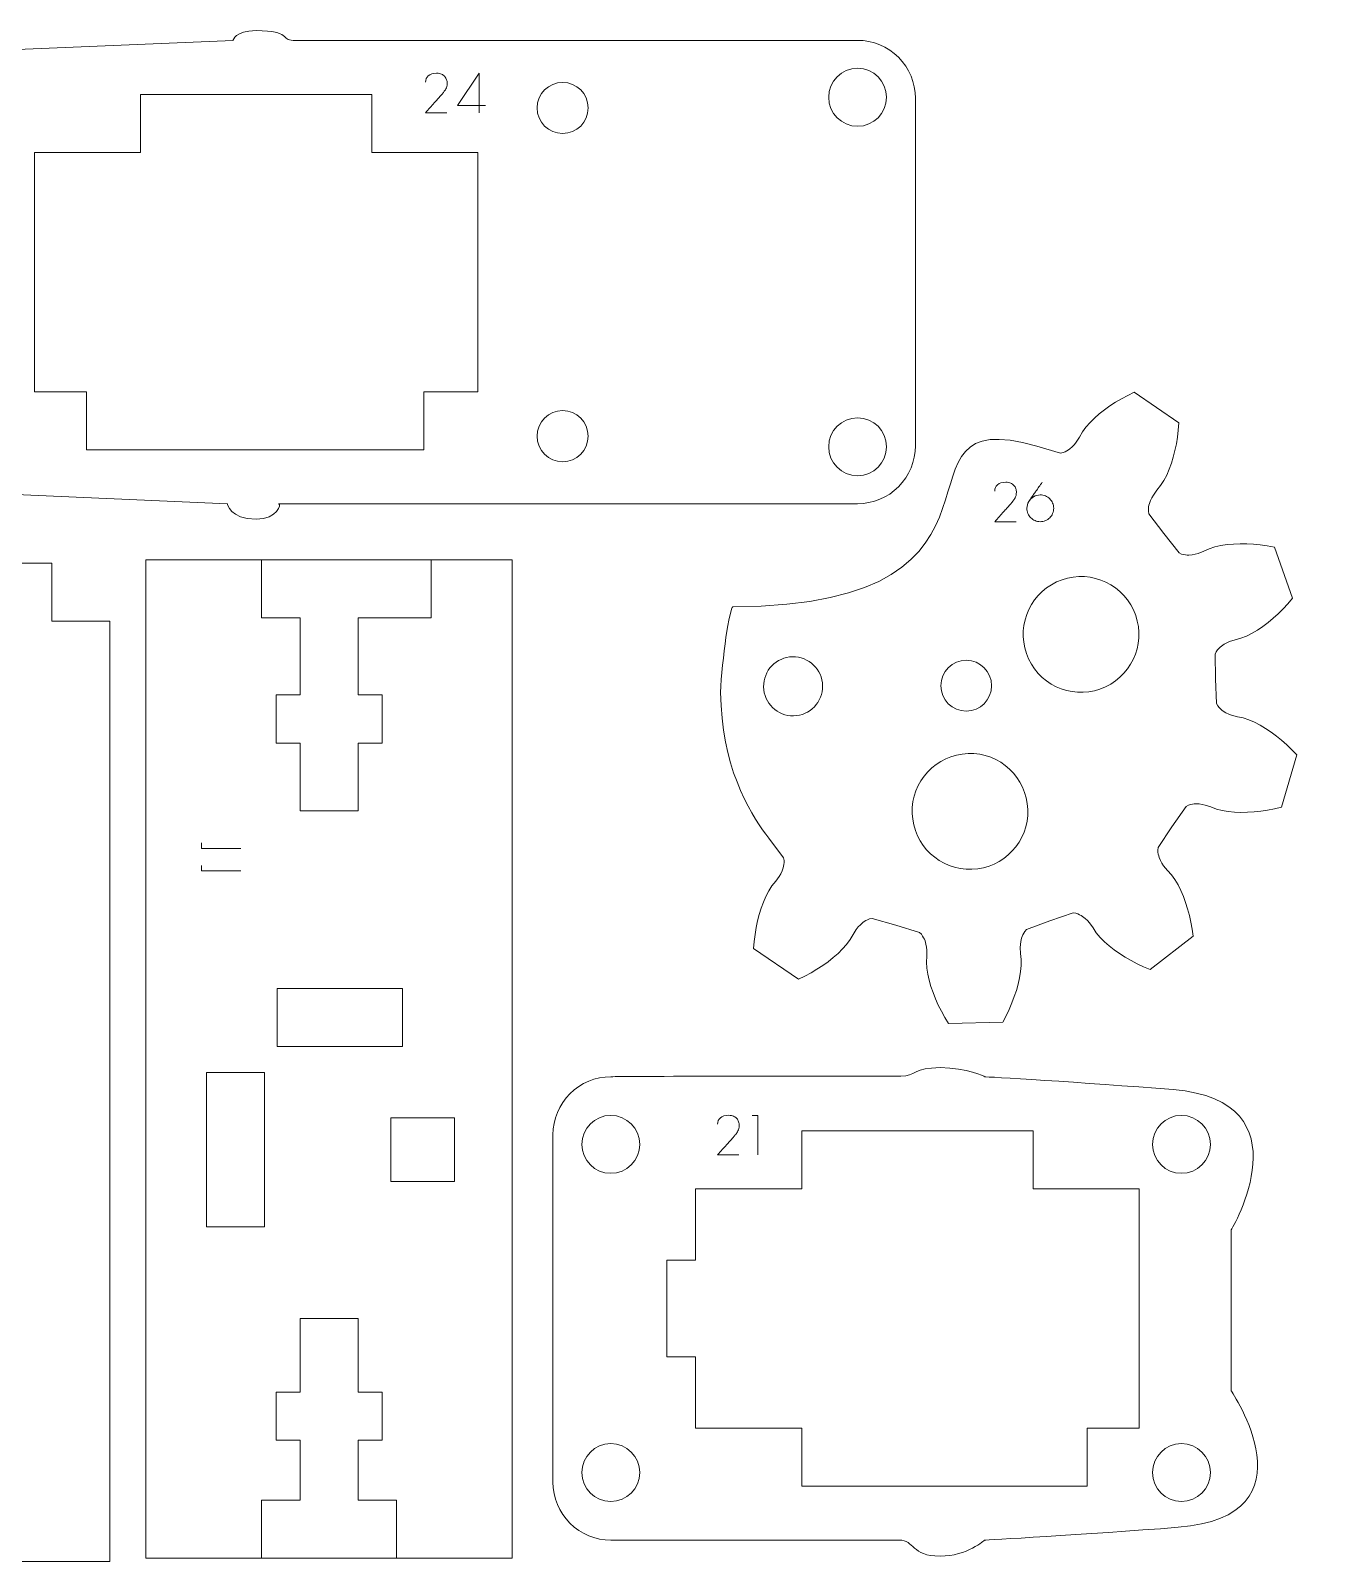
# Model space of a CAD drawing. Header units: inches. Extents: x -267 to 19, y 28 to 222.
# Drawn here: x -47.2 to 19.4, y 29 to 108.2 of the extents above; entities that cross this region are included whole.
import ezdxf

# ---------------------------------------------------------------- set-up
doc = ezdxf.new("R2010")
doc.units = ezdxf.units.IN
doc.header["$MEASUREMENT"] = 0
doc.layers.add('Layer 2', color=7, linetype='Continuous')

msp = doc.modelspace()

# ---------------------------------------------------------------- linework, layer by layer
at = {"layer": 'Layer 2', "color": 250, "lineweight": 18, "true_color": 0x1a1a18}
for points in [[(-26.827, 89.533), (-26.877, 89.533), (-26.877, 86.533), (-44.346, 86.533), (-44.346, 89.533), (-47.041, 89.533), (-47.041, 101.933), (-41.551, 101.933), (-41.551, 104.933), (-29.572, 104.933), (-29.572, 101.933), (-24.082, 101.933), (-24.082, 89.533), (-26.827, 89.533)], [(-22.296, 29.126), (-41.262, 29.126), (-41.262, 80.828), (-22.296, 80.828), (-22.296, 29.126)], [(-35.273, 80.828), (-35.273, 77.828), (-33.276, 77.828), (-33.276, 73.827), (-34.524, 73.827), (-34.524, 71.328), (-33.276, 71.328), (-33.276, 67.827), (-30.281, 67.827), (-30.281, 71.328), (-29.033, 71.328), (-29.033, 73.827), (-30.281, 73.827), (-30.281, 77.828), (-26.488, 77.828), (-26.488, 80.828)], [(-27.985, 55.627), (-27.985, 58.627), (-34.474, 58.627), (-34.474, 55.627), (-27.985, 55.627)], [(-38.126, 46.281), (-35.132, 46.281), (-35.132, 54.281), (-38.126, 54.281), (-38.126, 46.281)], [(-28.584, 48.631), (-25.29, 48.631), (-25.29, 51.931), (-28.584, 51.931), (-28.584, 48.631)], [(-14.3, 39.553), (-12.802, 39.553), (-12.802, 35.853), (-7.312, 35.853), (-7.312, 32.853), (7.462, 32.853), (7.462, 35.853), (10.157, 35.853), (10.157, 48.253), (4.667, 48.253), (4.667, 51.253), (-7.312, 51.253), (-7.312, 48.253), (-12.802, 48.253), (-12.802, 44.553), (-14.3, 44.553), (-14.3, 39.553)], [(-30.281, 32.126), (-30.281, 35.226), (-29.033, 35.226), (-29.033, 37.726), (-30.281, 37.726), (-30.281, 41.526), (-33.276, 41.526), (-33.276, 37.726), (-34.524, 37.726), (-34.524, 35.226), (-33.276, 35.226), (-33.276, 32.126)]]:
    msp.add_lwpolyline(points, dxfattribs=at)
for points, knots in [([(-37.043, 83.733), (-37.042, 83.733), (-36.92, 82.936), (-35.562, 82.936), (-34.45, 82.936), (-34.224, 83.733), (-34.393, 83.733), (-34.393, 83.733), (-4.417, 83.733), (-4.417, 83.733), (-3.623, 83.733), (-2.861, 84.049), (-2.299, 84.611), (-1.738, 85.174), (-1.422, 85.937), (-1.422, 86.733), (-1.422, 86.733), (-1.422, 104.733), (-1.422, 104.733), (-1.422, 105.529), (-1.738, 106.292), (-2.299, 106.855), (-2.861, 107.417), (-3.623, 107.733), (-4.417, 107.733), (-4.417, 107.733), (-25.546, 107.733), (-33.645, 107.733), (-34.291, 107.733), (-33.712, 108.237), (-35.562, 108.237), (-36.672, 108.237), (-36.752, 107.733), (-36.752, 107.733), (-36.752, 107.733), (-49.194, 107.201), (-49.194, 107.201), (-50.785, 107.118), (-52.032, 105.801), (-52.032, 104.205), (-52.032, 104.205), (-52.018, 86.969), (-52.018, 86.969), (-52.018, 85.373), (-50.785, 84.349), (-49.194, 84.265), (-49.194, 84.265), (-37.043, 83.733), (-37.043, 83.733)], [0, 0, 0, 0, 1, 1, 1, 2, 2, 2, 3, 3, 3, 4, 4, 4, 5, 5, 5, 6, 6, 6, 7, 7, 7, 8, 8, 8, 9, 9, 9, 10, 10, 10, 11, 11, 11, 12, 12, 12, 13, 13, 13, 14, 14, 14, 15, 15, 15, 16, 16, 16, 16]), ([(-5.914, 104.783), (-5.914, 103.955), (-5.244, 103.283), (-4.417, 103.283), (-3.59, 103.283), (-2.919, 103.955), (-2.919, 104.783), (-2.919, 105.612), (-3.59, 106.283), (-4.417, 106.284), (-5.244, 106.284), (-5.914, 105.612), (-5.914, 104.783)], [0, 0, 0, 0, 1, 1, 1, 2, 2, 2, 3, 3, 3, 4, 4, 4, 4]), ([(-26.792, 103.982), (-26.623, 104.17), (-26.47, 104.341), (-26.333, 104.493), (-26.275, 104.557), (-26.217, 104.621), (-26.16, 104.685), (-26.102, 104.749), (-26.05, 104.807), (-26.005, 104.86), (-25.958, 104.913), (-25.92, 104.957), (-25.889, 104.994), (-25.858, 105.031), (-25.84, 105.054), (-25.834, 105.063), (-25.823, 105.082), (-25.808, 105.104), (-25.789, 105.13), (-25.77, 105.155), (-25.752, 105.185), (-25.734, 105.22), (-25.716, 105.255), (-25.701, 105.296), (-25.688, 105.343), (-25.674, 105.39), (-25.668, 105.444), (-25.668, 105.506), (-25.668, 105.568), (-25.678, 105.63), (-25.699, 105.693), (-25.72, 105.755), (-25.751, 105.811), (-25.795, 105.861), (-25.838, 105.91), (-25.894, 105.951), (-25.962, 105.982), (-26.031, 106.013), (-26.114, 106.028), (-26.212, 106.028), (-26.409, 106.027), (-26.554, 105.983), (-26.647, 105.899), (-26.74, 105.814), (-26.786, 105.702), (-26.786, 105.563), (-26.786, 105.702), (-26.74, 105.814), (-26.647, 105.899), (-26.554, 105.983), (-26.409, 106.027), (-26.212, 106.028), (-26.114, 106.028), (-26.031, 106.013), (-25.962, 105.982), (-25.894, 105.951), (-25.838, 105.91), (-25.795, 105.861), (-25.751, 105.811), (-25.72, 105.755), (-25.699, 105.693), (-25.678, 105.63), (-25.668, 105.568), (-25.668, 105.506), (-25.668, 105.444), (-25.674, 105.39), (-25.688, 105.343), (-25.701, 105.296), (-25.716, 105.255), (-25.734, 105.22), (-25.752, 105.185), (-25.77, 105.155), (-25.789, 105.13), (-25.808, 105.104), (-25.823, 105.082), (-25.834, 105.063), (-25.84, 105.054), (-25.858, 105.031), (-25.889, 104.994), (-25.92, 104.957), (-25.958, 104.913), (-26.005, 104.86), (-26.05, 104.807), (-26.102, 104.749), (-26.16, 104.685), (-26.217, 104.621), (-26.275, 104.557), (-26.333, 104.493), (-26.47, 104.341), (-26.623, 104.17), (-26.792, 103.982), (-26.792, 103.982), (-25.682, 103.982), (-25.682, 103.982), (-25.682, 103.982), (-26.792, 103.982), (-26.792, 103.982)], [0, 0, 0, 0, 1, 1, 1, 2, 2, 2, 3, 3, 3, 4, 4, 4, 5, 5, 5, 6, 6, 6, 7, 7, 7, 8, 8, 8, 9, 9, 9, 10, 10, 10, 11, 11, 11, 12, 12, 12, 13, 13, 13, 14, 14, 14, 15, 15, 15, 16, 16, 16, 17, 17, 17, 18, 18, 18, 19, 19, 19, 20, 20, 20, 21, 21, 21, 22, 22, 22, 23, 23, 23, 24, 24, 24, 25, 25, 25, 26, 26, 26, 27, 27, 27, 28, 28, 28, 29, 29, 29, 30, 30, 30, 31, 31, 31, 32, 32, 32, 32]), ([(-24.014, 106.028), (-24.014, 106.028), (-25.124, 104.366), (-25.124, 104.366), (-25.124, 104.366), (-23.685, 104.366), (-23.685, 104.366), (-23.685, 104.366), (-25.124, 104.366), (-25.124, 104.366), (-25.124, 104.366), (-24.014, 106.028), (-24.014, 106.028), (-24.014, 106.028), (-24.014, 103.982), (-24.014, 103.982), (-24.014, 103.982), (-24.014, 106.028), (-24.014, 106.028)], [0, 0, 0, 0, 1, 1, 1, 2, 2, 2, 3, 3, 3, 4, 4, 4, 5, 5, 5, 6, 6, 6, 6]), ([(-21.013, 104.233), (-21.013, 103.501), (-20.42, 102.908), (-19.69, 102.908), (-18.959, 102.908), (-18.367, 103.501), (-18.367, 104.233), (-18.367, 104.965), (-18.959, 105.558), (-19.69, 105.558), (-20.42, 105.558), (-21.013, 104.965), (-21.013, 104.233)], [0, 0, 0, 0, 1, 1, 1, 2, 2, 2, 3, 3, 3, 4, 4, 4, 4]), ([(14.112, 74.665), (14.112, 74.665), (14.09, 75.948), (14.09, 75.948), (14.09, 75.948), (14.151, 76.069), (14.151, 76.069), (14.151, 76.069), (14.215, 76.16), (14.215, 76.16), (14.215, 76.16), (14.281, 76.235), (14.281, 76.235), (14.281, 76.235), (14.349, 76.299), (14.349, 76.299), (14.349, 76.299), (14.418, 76.356), (14.418, 76.356), (14.418, 76.356), (14.557, 76.451), (14.557, 76.451), (14.557, 76.451), (14.699, 76.529), (14.699, 76.529), (14.699, 76.529), (14.844, 76.593), (14.844, 76.593), (14.844, 76.593), (15.137, 76.69), (15.137, 76.69), (15.137, 76.69), (15.434, 76.766), (15.434, 76.766), (15.434, 76.766), (15.724, 76.881), (15.724, 76.881), (15.724, 76.881), (16.009, 77.023), (16.009, 77.023), (16.009, 77.023), (16.288, 77.189), (16.288, 77.189), (16.288, 77.189), (16.564, 77.374), (16.564, 77.374), (16.564, 77.374), (16.834, 77.578), (16.834, 77.578), (16.834, 77.578), (17.099, 77.798), (17.099, 77.798), (17.099, 77.798), (17.359, 78.035), (17.359, 78.035), (17.359, 78.035), (17.613, 78.286), (17.613, 78.286), (17.613, 78.286), (17.862, 78.553), (17.862, 78.553), (17.862, 78.553), (18.104, 78.834), (18.104, 78.834), (18.104, 78.834), (17.162, 81.487), (17.162, 81.487), (17.162, 81.487), (16.797, 81.552), (16.797, 81.552), (16.797, 81.552), (16.436, 81.601), (16.436, 81.601), (16.436, 81.601), (16.08, 81.635), (16.08, 81.635), (16.08, 81.635), (15.73, 81.654), (15.73, 81.654), (15.73, 81.654), (15.385, 81.657), (15.385, 81.657), (15.385, 81.657), (15.047, 81.643), (15.047, 81.643), (15.047, 81.643), (14.717, 81.613), (14.717, 81.613), (14.717, 81.613), (14.396, 81.565), (14.396, 81.565), (14.396, 81.565), (14.085, 81.495), (14.085, 81.495), (14.085, 81.495), (13.788, 81.401), (13.788, 81.401), (13.788, 81.401), (13.509, 81.272), (13.509, 81.272), (13.509, 81.272), (13.221, 81.161), (13.221, 81.161), (13.221, 81.161), (13.069, 81.12), (13.069, 81.12), (13.069, 81.12), (12.91, 81.09), (12.91, 81.09), (12.91, 81.09), (12.741, 81.076), (12.741, 81.076), (12.741, 81.076), (12.653, 81.076), (12.653, 81.076), (12.653, 81.076), (12.56, 81.083), (12.56, 81.083), (12.56, 81.083), (12.461, 81.099), (12.461, 81.099), (12.461, 81.099), (12.353, 81.129), (12.353, 81.129), (12.353, 81.129), (12.23, 81.184), (12.23, 81.184), (12.23, 81.184), (11.438, 82.193), (11.438, 82.193), (11.438, 82.193), (10.667, 83.218), (10.667, 83.218), (10.667, 83.218), (10.645, 83.352), (10.645, 83.352), (10.645, 83.352), (10.644, 83.464), (10.644, 83.464), (10.644, 83.464), (10.654, 83.564), (10.654, 83.564), (10.654, 83.564), (10.671, 83.655), (10.671, 83.655), (10.671, 83.655), (10.693, 83.741), (10.693, 83.741), (10.693, 83.741), (10.75, 83.9), (10.75, 83.9), (10.75, 83.9), (10.82, 84.047), (10.82, 84.047), (10.82, 84.047), (10.899, 84.184), (10.899, 84.184), (10.899, 84.184), (11.079, 84.435), (11.079, 84.435), (11.079, 84.435), (11.275, 84.672), (11.275, 84.672), (11.275, 84.672), (11.442, 84.935), (11.442, 84.935), (11.442, 84.935), (11.588, 85.218), (11.588, 85.218), (11.588, 85.218), (11.718, 85.517), (11.718, 85.517), (11.718, 85.517), (11.831, 85.829), (11.831, 85.829), (11.831, 85.829), (11.931, 86.153), (11.931, 86.153), (11.931, 86.153), (12.016, 86.487), (12.016, 86.487), (12.016, 86.487), (12.088, 86.832), (12.088, 86.832), (12.088, 86.832), (12.146, 87.185), (12.146, 87.185), (12.146, 87.185), (12.19, 87.547), (12.19, 87.547), (12.19, 87.547), (12.221, 87.917), (12.221, 87.917), (12.221, 87.917), (9.903, 89.509), (9.903, 89.509), (9.903, 89.509), (9.57, 89.346), (9.57, 89.346), (9.57, 89.346), (9.249, 89.173), (9.249, 89.173), (9.249, 89.173), (8.941, 88.991), (8.941, 88.991), (8.941, 88.991), (8.646, 88.8), (8.646, 88.8), (8.646, 88.8), (8.365, 88.6), (8.365, 88.6), (8.365, 88.6), (8.1, 88.39), (8.1, 88.39), (8.1, 88.39), (7.851, 88.171), (7.851, 88.171), (7.851, 88.171), (7.619, 87.942), (7.619, 87.942), (7.619, 87.942), (7.408, 87.703), (7.408, 87.703), (7.408, 87.703), (7.223, 87.452), (7.223, 87.452), (7.223, 87.452), (7.074, 87.184), (7.074, 87.184), (7.074, 87.184), (6.905, 86.925), (6.905, 86.925), (6.905, 86.925), (6.807, 86.801), (6.807, 86.801), (6.807, 86.801), (6.695, 86.683), (6.695, 86.683), (6.695, 86.683), (6.568, 86.573), (6.568, 86.573), (6.568, 86.573), (6.496, 86.52), (6.496, 86.52), (6.496, 86.52), (6.417, 86.472), (6.417, 86.472), (6.417, 86.472), (6.327, 86.427), (6.327, 86.427), (6.327, 86.427), (6.223, 86.387), (6.223, 86.387), (6.223, 86.387), (6.09, 86.359), (6.09, 86.359), (6.09, 86.359), (4.858, 86.709), (4.858, 86.709), (-3.536, 89.139), (5.505, 78.459), (-10.868, 78.393), (-11.045, 78.374), (-11.444, 75.679), (-11.512, 73.948), (-11.512, 73.948), (-11.476, 73.277), (-11.476, 73.277), (-11.332, 69.727), (-9.772, 67.384), (-9.017, 66.42), (-9.017, 66.42), (-8.245, 65.395), (-8.245, 65.395), (-8.245, 65.395), (-8.224, 65.261), (-8.224, 65.261), (-8.224, 65.261), (-8.223, 65.149), (-8.223, 65.149), (-8.223, 65.149), (-8.232, 65.05), (-8.232, 65.05), (-8.232, 65.05), (-8.249, 64.958), (-8.249, 64.958), (-8.249, 64.958), (-8.272, 64.872), (-8.272, 64.872), (-8.272, 64.872), (-8.329, 64.713), (-8.329, 64.713), (-8.329, 64.713), (-8.398, 64.566), (-8.398, 64.566), (-8.398, 64.566), (-8.477, 64.429), (-8.477, 64.429), (-8.477, 64.429), (-8.658, 64.178), (-8.658, 64.178), (-8.658, 64.178), (-8.853, 63.942), (-8.853, 63.942), (-8.853, 63.942), (-9.02, 63.678), (-9.02, 63.678), (-9.02, 63.678), (-9.167, 63.395), (-9.167, 63.395), (-9.167, 63.395), (-9.296, 63.096), (-9.296, 63.096), (-9.296, 63.096), (-9.41, 62.784), (-9.41, 62.784), (-9.41, 62.784), (-9.509, 62.461), (-9.509, 62.461), (-9.509, 62.461), (-9.594, 62.126), (-9.594, 62.126), (-9.594, 62.126), (-9.666, 61.782), (-9.666, 61.782), (-9.666, 61.782), (-9.724, 61.428), (-9.724, 61.428), (-9.724, 61.428), (-9.768, 61.066), (-9.768, 61.066), (-9.768, 61.066), (-9.8, 60.696), (-9.8, 60.696), (-9.8, 60.696), (-7.481, 59.105), (-7.481, 59.105), (-7.481, 59.105), (-7.148, 59.268), (-7.148, 59.268), (-7.148, 59.268), (-6.827, 59.44), (-6.827, 59.44), (-6.827, 59.44), (-6.519, 59.622), (-6.519, 59.622), (-6.519, 59.622), (-6.224, 59.813), (-6.224, 59.813), (-6.224, 59.813), (-5.944, 60.014), (-5.944, 60.014), (-5.944, 60.014), (-5.678, 60.223), (-5.678, 60.223), (-5.678, 60.223), (-5.429, 60.442), (-5.429, 60.442), (-5.429, 60.442), (-5.198, 60.671), (-5.198, 60.671), (-5.198, 60.671), (-4.987, 60.91), (-4.987, 60.91), (-4.987, 60.91), (-4.802, 61.162), (-4.802, 61.162), (-4.802, 61.162), (-4.652, 61.429), (-4.652, 61.429), (-4.652, 61.429), (-4.484, 61.689), (-4.484, 61.689), (-4.484, 61.689), (-4.385, 61.812), (-4.385, 61.812), (-4.385, 61.812), (-4.274, 61.93), (-4.274, 61.93), (-4.274, 61.93), (-4.146, 62.041), (-4.146, 62.041), (-4.146, 62.041), (-4.074, 62.093), (-4.074, 62.093), (-4.074, 62.093), (-3.995, 62.142), (-3.995, 62.142), (-3.995, 62.142), (-3.906, 62.187), (-3.906, 62.187), (-3.906, 62.187), (-3.801, 62.226), (-3.801, 62.226), (-3.801, 62.226), (-3.669, 62.254), (-3.669, 62.254), (-3.669, 62.254), (-2.436, 61.904), (-2.436, 61.904), (-2.436, 61.904), (-1.211, 61.529), (-1.211, 61.529), (-1.211, 61.529), (-1.115, 61.433), (-1.115, 61.433), (-1.115, 61.433), (-1.048, 61.344), (-1.048, 61.344), (-1.048, 61.344), (-0.997, 61.257), (-0.997, 61.257), (-0.997, 61.257), (-0.957, 61.173), (-0.957, 61.173), (-0.957, 61.173), (-0.925, 61.09), (-0.925, 61.09), (-0.925, 61.09), (-0.878, 60.928), (-0.878, 60.928), (-0.878, 60.928), (-0.848, 60.768), (-0.848, 60.768), (-0.848, 60.768), (-0.832, 60.611), (-0.832, 60.611), (-0.832, 60.611), (-0.831, 60.302), (-0.831, 60.302), (-0.831, 60.302), (-0.85, 59.995), (-0.85, 59.995), (-0.85, 59.995), (-0.831, 59.684), (-0.831, 59.684), (-0.831, 59.684), (-0.783, 59.368), (-0.783, 59.368), (-0.783, 59.368), (-0.712, 59.05), (-0.712, 59.05), (-0.712, 59.05), (-0.621, 58.731), (-0.621, 58.731), (-0.621, 58.731), (-0.511, 58.411), (-0.511, 58.411), (-0.511, 58.411), (-0.384, 58.09), (-0.384, 58.09), (-0.384, 58.09), (-0.24, 57.769), (-0.24, 57.769), (-0.24, 57.769), (-0.08, 57.449), (-0.08, 57.449), (-0.08, 57.449), (0.097, 57.13), (0.097, 57.13), (0.097, 57.13), (0.289, 56.812), (0.289, 56.812), (0.289, 56.812), (3.098, 56.89), (3.098, 56.89), (3.098, 56.89), (3.272, 57.218), (3.272, 57.218), (3.272, 57.218), (3.431, 57.546), (3.431, 57.546), (3.431, 57.546), (3.573, 57.875), (3.573, 57.875), (3.573, 57.875), (3.699, 58.203), (3.699, 58.203), (3.699, 58.203), (3.809, 58.53), (3.809, 58.53), (3.809, 58.53), (3.901, 58.856), (3.901, 58.856), (3.901, 58.856), (3.974, 59.18), (3.974, 59.18), (3.974, 59.18), (4.027, 59.502), (4.027, 59.502), (4.027, 59.502), (4.057, 59.819), (4.057, 59.819), (4.057, 59.819), (4.059, 60.132), (4.059, 60.132), (4.059, 60.132), (4.023, 60.436), (4.023, 60.436), (4.023, 60.436), (4.007, 60.745), (4.007, 60.745), (4.007, 60.745), (4.015, 60.903), (4.015, 60.903), (4.015, 60.903), (4.035, 61.064), (4.035, 61.064), (4.035, 61.064), (4.073, 61.229), (4.073, 61.229), (4.073, 61.229), (4.101, 61.313), (4.101, 61.313), (4.101, 61.313), (4.137, 61.4), (4.137, 61.4), (4.137, 61.4), (4.183, 61.489), (4.183, 61.489), (4.183, 61.489), (4.244, 61.582), (4.244, 61.582), (4.244, 61.582), (4.335, 61.683), (4.335, 61.683), (4.335, 61.683), (5.537, 62.125), (5.537, 62.125), (5.537, 62.125), (6.749, 62.543), (6.749, 62.543), (6.749, 62.543), (6.882, 62.522), (6.882, 62.522), (6.882, 62.522), (6.989, 62.489), (6.989, 62.489), (6.989, 62.489), (7.081, 62.449), (7.081, 62.449), (7.081, 62.449), (7.163, 62.404), (7.163, 62.404), (7.163, 62.404), (7.237, 62.357), (7.237, 62.357), (7.237, 62.357), (7.371, 62.253), (7.371, 62.253), (7.371, 62.253), (7.488, 62.141), (7.488, 62.141), (7.488, 62.141), (7.594, 62.024), (7.594, 62.024), (7.594, 62.024), (7.776, 61.774), (7.776, 61.774), (7.776, 61.774), (7.941, 61.515), (7.941, 61.515), (7.941, 61.515), (8.139, 61.274), (8.139, 61.274), (8.139, 61.274), (8.363, 61.047), (8.363, 61.047), (8.363, 61.047), (8.606, 60.832), (8.606, 60.832), (8.606, 60.832), (8.867, 60.627), (8.867, 60.627), (8.867, 60.627), (9.144, 60.432), (9.144, 60.432), (9.144, 60.432), (9.435, 60.248), (9.435, 60.248), (9.435, 60.248), (9.74, 60.073), (9.74, 60.073), (9.74, 60.073), (10.058, 59.909), (10.058, 59.909), (10.058, 59.909), (10.388, 59.754), (10.388, 59.754), (10.388, 59.754), (10.729, 59.61), (10.729, 59.61), (10.729, 59.61), (12.957, 61.327), (12.957, 61.327), (12.957, 61.327), (12.905, 61.695), (12.905, 61.695), (12.905, 61.695), (12.84, 62.054), (12.84, 62.054), (12.84, 62.054), (12.763, 62.404), (12.763, 62.404), (12.763, 62.404), (12.672, 62.744), (12.672, 62.744), (12.672, 62.744), (12.569, 63.073), (12.569, 63.073), (12.569, 63.073), (12.452, 63.391), (12.452, 63.391), (12.452, 63.391), (12.321, 63.696), (12.321, 63.696), (12.321, 63.696), (12.175, 63.987), (12.175, 63.987), (12.175, 63.987), (12.014, 64.262), (12.014, 64.262), (12.014, 64.262), (11.832, 64.516), (11.832, 64.516), (11.832, 64.516), (11.624, 64.741), (11.624, 64.741), (11.624, 64.741), (11.429, 64.982), (11.429, 64.982), (11.429, 64.982), (11.343, 65.114), (11.343, 65.114), (11.343, 65.114), (11.266, 65.256), (11.266, 65.256), (11.266, 65.256), (11.2, 65.412), (11.2, 65.412), (11.2, 65.412), (11.173, 65.497), (11.173, 65.497), (11.173, 65.497), (11.151, 65.587), (11.151, 65.587), (11.151, 65.587), (11.136, 65.687), (11.136, 65.687), (11.136, 65.687), (11.131, 65.798), (11.131, 65.798), (11.131, 65.798), (11.145, 65.933), (11.145, 65.933), (11.145, 65.933), (11.858, 66.999), (11.858, 66.999), (11.858, 66.999), (12.593, 68.051), (12.593, 68.051), (12.593, 68.051), (12.714, 68.113), (12.714, 68.113), (12.714, 68.113), (12.819, 68.148), (12.819, 68.148), (12.819, 68.148), (12.917, 68.17), (12.917, 68.17), (12.917, 68.17), (13.009, 68.182), (13.009, 68.182), (13.009, 68.182), (13.098, 68.187), (13.098, 68.187), (13.098, 68.187), (13.266, 68.182), (13.266, 68.182), (13.266, 68.182), (13.427, 68.161), (13.427, 68.161), (13.427, 68.161), (13.581, 68.128), (13.581, 68.128), (13.581, 68.128), (13.875, 68.034), (13.875, 68.034), (13.875, 68.034), (14.16, 67.921), (14.16, 67.921), (14.16, 67.921), (14.462, 67.843), (14.462, 67.843), (14.462, 67.843), (14.777, 67.791), (14.777, 67.791), (14.777, 67.791), (15.1, 67.76), (15.1, 67.76), (15.1, 67.76), (15.431, 67.748), (15.431, 67.748), (15.431, 67.748), (15.769, 67.754), (15.769, 67.754), (15.769, 67.754), (16.113, 67.776), (16.113, 67.776), (16.113, 67.776), (16.462, 67.814), (16.462, 67.814), (16.462, 67.814), (16.816, 67.868), (16.816, 67.868), (16.816, 67.868), (17.173, 67.937), (17.173, 67.937), (17.173, 67.937), (17.534, 68.022), (17.534, 68.022), (17.534, 68.022), (18.329, 70.723), (18.329, 70.723), (18.329, 70.723), (18.071, 70.99), (18.071, 70.99), (18.071, 70.99), (17.808, 71.242), (17.808, 71.242), (17.808, 71.242), (17.54, 71.48), (17.54, 71.48), (17.54, 71.48), (17.267, 71.701), (17.267, 71.701), (17.267, 71.701), (16.99, 71.907), (16.99, 71.907), (16.99, 71.907), (16.709, 72.095), (16.709, 72.095), (16.709, 72.095), (16.424, 72.265), (16.424, 72.265), (16.424, 72.265), (16.136, 72.414), (16.136, 72.414), (16.136, 72.414), (15.844, 72.541), (15.844, 72.541), (15.844, 72.541), (15.548, 72.64), (15.548, 72.64), (15.548, 72.64), (15.247, 72.7), (15.247, 72.7), (15.247, 72.7), (14.949, 72.78), (14.949, 72.78), (14.949, 72.78), (14.802, 72.836), (14.802, 72.836), (14.802, 72.836), (14.655, 72.906), (14.655, 72.906), (14.655, 72.906), (14.511, 72.993), (14.511, 72.993), (14.511, 72.993), (14.439, 73.046), (14.439, 73.046), (14.439, 73.046), (14.368, 73.106), (14.368, 73.106), (14.368, 73.106), (14.298, 73.177), (14.298, 73.177), (14.298, 73.177), (14.228, 73.265), (14.228, 73.265), (14.228, 73.265), (14.16, 73.382), (14.16, 73.382), (14.16, 73.382), (14.112, 74.665), (14.112, 74.665)], [0, 0, 0, 0, 1, 1, 1, 2, 2, 2, 3, 3, 3, 4, 4, 4, 5, 5, 5, 6, 6, 6, 7, 7, 7, 8, 8, 8, 9, 9, 9, 10, 10, 10, 11, 11, 11, 12, 12, 12, 13, 13, 13, 14, 14, 14, 15, 15, 15, 16, 16, 16, 17, 17, 17, 18, 18, 18, 19, 19, 19, 20, 20, 20, 21, 21, 21, 22, 22, 22, 23, 23, 23, 24, 24, 24, 25, 25, 25, 26, 26, 26, 27, 27, 27, 28, 28, 28, 29, 29, 29, 30, 30, 30, 31, 31, 31, 32, 32, 32, 33, 33, 33, 34, 34, 34, 35, 35, 35, 36, 36, 36, 37, 37, 37, 38, 38, 38, 39, 39, 39, 40, 40, 40, 41, 41, 41, 42, 42, 42, 43, 43, 43, 44, 44, 44, 45, 45, 45, 46, 46, 46, 47, 47, 47, 48, 48, 48, 49, 49, 49, 50, 50, 50, 51, 51, 51, 52, 52, 52, 53, 53, 53, 54, 54, 54, 55, 55, 55, 56, 56, 56, 57, 57, 57, 58, 58, 58, 59, 59, 59, 60, 60, 60, 61, 61, 61, 62, 62, 62, 63, 63, 63, 64, 64, 64, 65, 65, 65, 66, 66, 66, 67, 67, 67, 68, 68, 68, 69, 69, 69, 70, 70, 70, 71, 71, 71, 72, 72, 72, 73, 73, 73, 74, 74, 74, 75, 75, 75, 76, 76, 76, 77, 77, 77, 78, 78, 78, 79, 79, 79, 80, 80, 80, 81, 81, 81, 82, 82, 82, 83, 83, 83, 84, 84, 84, 85, 85, 85, 86, 86, 86, 87, 87, 87, 88, 88, 88, 89, 89, 89, 90, 90, 90, 91, 91, 91, 92, 92, 92, 93, 93, 93, 94, 94, 94, 95, 95, 95, 96, 96, 96, 97, 97, 97, 98, 98, 98, 99, 99, 99, 100, 100, 100, 101, 101, 101, 102, 102, 102, 103, 103, 103, 104, 104, 104, 105, 105, 105, 106, 106, 106, 107, 107, 107, 108, 108, 108, 109, 109, 109, 110, 110, 110, 111, 111, 111, 112, 112, 112, 113, 113, 113, 114, 114, 114, 115, 115, 115, 116, 116, 116, 117, 117, 117, 118, 118, 118, 119, 119, 119, 120, 120, 120, 121, 121, 121, 122, 122, 122, 123, 123, 123, 124, 124, 124, 125, 125, 125, 126, 126, 126, 127, 127, 127, 128, 128, 128, 129, 129, 129, 130, 130, 130, 131, 131, 131, 132, 132, 132, 133, 133, 133, 134, 134, 134, 135, 135, 135, 136, 136, 136, 137, 137, 137, 138, 138, 138, 139, 139, 139, 140, 140, 140, 141, 141, 141, 142, 142, 142, 143, 143, 143, 144, 144, 144, 145, 145, 145, 146, 146, 146, 147, 147, 147, 148, 148, 148, 149, 149, 149, 150, 150, 150, 151, 151, 151, 152, 152, 152, 153, 153, 153, 154, 154, 154, 155, 155, 155, 156, 156, 156, 157, 157, 157, 158, 158, 158, 159, 159, 159, 160, 160, 160, 161, 161, 161, 162, 162, 162, 163, 163, 163, 164, 164, 164, 165, 165, 165, 166, 166, 166, 167, 167, 167, 168, 168, 168, 169, 169, 169, 170, 170, 170, 171, 171, 171, 172, 172, 172, 173, 173, 173, 174, 174, 174, 175, 175, 175, 176, 176, 176, 177, 177, 177, 178, 178, 178, 179, 179, 179, 180, 180, 180, 181, 181, 181, 182, 182, 182, 183, 183, 183, 184, 184, 184, 185, 185, 185, 186, 186, 186, 187, 187, 187, 188, 188, 188, 189, 189, 189, 190, 190, 190, 191, 191, 191, 192, 192, 192, 193, 193, 193, 194, 194, 194, 195, 195, 195, 196, 196, 196, 197, 197, 197, 198, 198, 198, 199, 199, 199, 200, 200, 200, 201, 201, 201, 202, 202, 202, 203, 203, 203, 204, 204, 204, 205, 205, 205, 206, 206, 206, 207, 207, 207, 208, 208, 208, 209, 209, 209, 210, 210, 210, 211, 211, 211, 212, 212, 212, 213, 213, 213, 214, 214, 214, 215, 215, 215, 216, 216, 216, 217, 217, 217, 218, 218, 218, 219, 219, 219, 220, 220, 220, 221, 221, 221, 222, 222, 222, 223, 223, 223, 224, 224, 224, 225, 225, 225, 226, 226, 226, 227, 227, 227, 228, 228, 228, 229, 229, 229, 230, 230, 230, 231, 231, 231, 232, 232, 232, 233, 233, 233, 234, 234, 234, 235, 235, 235, 236, 236, 236, 237, 237, 237, 238, 238, 238, 239, 239, 239, 240, 240, 240, 241, 241, 241, 242, 242, 242, 243, 243, 243, 244, 244, 244, 245, 245, 245, 246, 246, 246, 247, 247, 247, 248, 248, 248, 249, 249, 249, 250, 250, 250, 251, 251, 251, 252, 252, 252, 253, 253, 253, 254, 254, 254, 255, 255, 255, 256, 256, 256, 257, 257, 257, 258, 258, 258, 259, 259, 259, 260, 260, 260, 261, 261, 261, 262, 262, 262, 262]), ([(-21.013, 87.233), (-21.013, 86.501), (-20.42, 85.908), (-19.69, 85.908), (-18.959, 85.908), (-18.367, 86.501), (-18.367, 87.233), (-18.367, 87.964), (-18.959, 88.558), (-19.69, 88.558), (-20.42, 88.558), (-21.013, 87.964), (-21.013, 87.233)], [0, 0, 0, 0, 1, 1, 1, 2, 2, 2, 3, 3, 3, 4, 4, 4, 4]), ([(-5.914, 86.683), (-5.914, 85.854), (-5.244, 85.183), (-4.417, 85.183), (-3.59, 85.183), (-2.92, 85.854), (-2.92, 86.683), (-2.919, 87.511), (-3.59, 88.183), (-4.417, 88.183), (-5.244, 88.183), (-5.914, 87.511), (-5.914, 86.683)], [0, 0, 0, 0, 1, 1, 1, 2, 2, 2, 3, 3, 3, 4, 4, 4, 4]), ([(2.682, 82.802), (2.851, 82.99), (3.004, 83.161), (3.141, 83.313), (3.199, 83.377), (3.257, 83.441), (3.315, 83.505), (3.372, 83.569), (3.424, 83.627), (3.47, 83.68), (3.516, 83.732), (3.554, 83.777), (3.585, 83.814), (3.616, 83.851), (3.634, 83.874), (3.64, 83.883), (3.651, 83.902), (3.666, 83.924), (3.685, 83.949), (3.704, 83.975), (3.722, 84.005), (3.74, 84.04), (3.758, 84.074), (3.773, 84.115), (3.786, 84.162), (3.8, 84.209), (3.806, 84.264), (3.806, 84.326), (3.806, 84.388), (3.796, 84.45), (3.775, 84.512), (3.755, 84.574), (3.723, 84.631), (3.679, 84.68), (3.636, 84.73), (3.58, 84.771), (3.512, 84.802), (3.443, 84.833), (3.36, 84.848), (3.263, 84.848), (3.065, 84.846), (2.92, 84.803), (2.827, 84.719), (2.734, 84.634), (2.688, 84.522), (2.688, 84.382), (2.688, 84.522), (2.734, 84.634), (2.827, 84.719), (2.92, 84.803), (3.065, 84.846), (3.263, 84.848), (3.36, 84.848), (3.443, 84.833), (3.512, 84.802), (3.58, 84.771), (3.636, 84.73), (3.679, 84.68), (3.723, 84.631), (3.755, 84.574), (3.775, 84.512), (3.796, 84.45), (3.806, 84.388), (3.806, 84.326), (3.806, 84.264), (3.8, 84.209), (3.786, 84.162), (3.773, 84.115), (3.758, 84.074), (3.74, 84.04), (3.722, 84.005), (3.704, 83.975), (3.685, 83.949), (3.666, 83.924), (3.651, 83.902), (3.64, 83.883), (3.634, 83.874), (3.616, 83.851), (3.585, 83.814), (3.554, 83.777), (3.516, 83.732), (3.47, 83.68), (3.424, 83.627), (3.372, 83.569), (3.315, 83.505), (3.257, 83.441), (3.199, 83.377), (3.141, 83.313), (3.004, 83.161), (2.851, 82.99), (2.682, 82.802), (2.682, 82.802), (3.792, 82.802), (3.792, 82.802), (3.792, 82.802), (2.682, 82.802), (2.682, 82.802)], [0, 0, 0, 0, 1, 1, 1, 2, 2, 2, 3, 3, 3, 4, 4, 4, 5, 5, 5, 6, 6, 6, 7, 7, 7, 8, 8, 8, 9, 9, 9, 10, 10, 10, 11, 11, 11, 12, 12, 12, 13, 13, 13, 14, 14, 14, 15, 15, 15, 16, 16, 16, 17, 17, 17, 18, 18, 18, 19, 19, 19, 20, 20, 20, 21, 21, 21, 22, 22, 22, 23, 23, 23, 24, 24, 24, 25, 25, 25, 26, 26, 26, 27, 27, 27, 28, 28, 28, 29, 29, 29, 30, 30, 30, 31, 31, 31, 32, 32, 32, 32]), ([(5.147, 84.845), (5.027, 84.678), (4.918, 84.525), (4.82, 84.388), (4.779, 84.33), (4.738, 84.272), (4.696, 84.213), (4.655, 84.155), (4.617, 84.101), (4.582, 84.052), (4.548, 84.004), (4.518, 83.962), (4.493, 83.927), (4.469, 83.892), (4.453, 83.868), (4.446, 83.855), (4.382, 83.744), (4.35, 83.624), (4.35, 83.496), (4.35, 83.4), (4.368, 83.311), (4.405, 83.227), (4.441, 83.143), (4.491, 83.07), (4.553, 83.007), (4.615, 82.944), (4.687, 82.894), (4.771, 82.857), (4.855, 82.82), (4.944, 82.802), (5.04, 82.802), (5.136, 82.802), (5.226, 82.82), (5.311, 82.857), (5.395, 82.894), (5.469, 82.944), (5.532, 83.007), (5.595, 83.07), (5.644, 83.143), (5.681, 83.227), (5.718, 83.311), (5.736, 83.4), (5.736, 83.496), (5.736, 83.592), (5.718, 83.682), (5.681, 83.766), (5.644, 83.85), (5.595, 83.923), (5.532, 83.986), (5.469, 84.049), (5.395, 84.099), (5.311, 84.136), (5.226, 84.172), (5.136, 84.191), (5.04, 84.191), (4.916, 84.191), (4.801, 84.16), (4.695, 84.097), (4.589, 84.035), (4.506, 83.955), (4.446, 83.855), (4.506, 83.955), (4.589, 84.035), (4.695, 84.097), (4.801, 84.16), (4.916, 84.191), (5.04, 84.191), (5.136, 84.191), (5.226, 84.172), (5.311, 84.136), (5.395, 84.099), (5.469, 84.049), (5.532, 83.986), (5.595, 83.923), (5.644, 83.85), (5.681, 83.766), (5.718, 83.682), (5.736, 83.592), (5.736, 83.496), (5.736, 83.4), (5.718, 83.311), (5.681, 83.227), (5.644, 83.143), (5.595, 83.07), (5.532, 83.007), (5.469, 82.944), (5.395, 82.894), (5.311, 82.857), (5.226, 82.82), (5.136, 82.802), (5.04, 82.802), (4.944, 82.802), (4.855, 82.82), (4.771, 82.857), (4.687, 82.894), (4.615, 82.944), (4.553, 83.007), (4.491, 83.07), (4.441, 83.143), (4.405, 83.227), (4.368, 83.311), (4.35, 83.4), (4.35, 83.496), (4.35, 83.624), (4.382, 83.744), (4.446, 83.855), (4.453, 83.868), (4.469, 83.892), (4.493, 83.927), (4.518, 83.962), (4.548, 84.004), (4.582, 84.052), (4.617, 84.101), (4.655, 84.155), (4.696, 84.213), (4.738, 84.272), (4.779, 84.33), (4.82, 84.388), (4.918, 84.525), (5.027, 84.678), (5.147, 84.845)], [0, 0, 0, 0, 1, 1, 1, 2, 2, 2, 3, 3, 3, 4, 4, 4, 5, 5, 5, 6, 6, 6, 7, 7, 7, 8, 8, 8, 9, 9, 9, 10, 10, 10, 11, 11, 11, 12, 12, 12, 13, 13, 13, 14, 14, 14, 15, 15, 15, 16, 16, 16, 17, 17, 17, 18, 18, 18, 19, 19, 19, 20, 20, 20, 21, 21, 21, 22, 22, 22, 23, 23, 23, 24, 24, 24, 25, 25, 25, 26, 26, 26, 27, 27, 27, 28, 28, 28, 29, 29, 29, 30, 30, 30, 31, 31, 31, 32, 32, 32, 33, 33, 33, 34, 34, 34, 35, 35, 35, 36, 36, 36, 37, 37, 37, 38, 38, 38, 39, 39, 39, 40, 40, 40, 40]), ([(-62.103, 80.655), (-62.103, 80.655), (-61.886, 47.855), (-62.052, 46.07), (-59.809, 46.006), (-57.586, 45.261), (-57.615, 39.641), (-57.645, 34.022), (-60.047, 33.46), (-62.103, 33.433), (-62.103, 33.433), (-62.103, 29.053), (-62.103, 29.053), (-62.103, 29.053), (-61.939, 62.813), (-62.103, 64.597), (-59.861, 64.662), (-57.51, 65.402), (-57.573, 70.791), (-57.636, 76.178), (-60.047, 76.248), (-62.103, 76.275), (-62.103, 76.275), (-62.103, 80.655), (-62.103, 80.655), (-62.103, 80.655), (-46.132, 80.655), (-46.132, 80.655), (-46.132, 80.655), (-46.132, 77.655), (-46.132, 77.655), (-46.132, 77.655), (-43.137, 77.655), (-43.137, 77.655), (-43.137, 77.655), (-43.137, 28.953), (-43.137, 28.953), (-43.137, 28.953), (-62.103, 28.953), (-62.103, 28.953)], [0, 0, 0, 0, 1, 1, 1, 2, 2, 2, 3, 3, 3, 4, 4, 4, 5, 5, 5, 6, 6, 6, 7, 7, 7, 8, 8, 8, 9, 9, 9, 10, 10, 10, 11, 11, 11, 12, 12, 12, 13, 13, 13, 13]), ([(9.867, 78.232), (10.565, 76.73), (9.917, 74.946), (8.418, 74.246), (6.92, 73.546), (5.139, 74.195), (4.44, 75.697), (3.741, 77.198), (4.389, 78.982), (5.888, 79.682), (7.386, 80.382), (9.168, 79.733), (9.867, 78.232)], [0, 0, 0, 0, 1, 1, 1, 2, 2, 2, 3, 3, 3, 4, 4, 4, 4]), ([(-7.787, 75.806), (-6.944, 75.823), (-6.247, 75.151), (-6.23, 74.307), (-6.213, 73.462), (-6.883, 72.763), (-7.727, 72.746), (-8.57, 72.73), (-9.267, 73.401), (-9.284, 74.246), (-9.301, 75.09), (-8.631, 75.789), (-7.787, 75.806)], [0, 0, 0, 0, 1, 1, 1, 2, 2, 2, 3, 3, 3, 4, 4, 4, 4]), ([(-0.103, 74.307), (-0.103, 73.58), (0.485, 72.991), (1.211, 72.991), (1.936, 72.991), (2.524, 73.58), (2.524, 74.307), (2.524, 75.033), (1.936, 75.622), (1.211, 75.623), (0.485, 75.623), (-0.103, 75.033), (-0.103, 74.307)], [0, 0, 0, 0, 1, 1, 1, 2, 2, 2, 3, 3, 3, 4, 4, 4, 4]), ([(1.504, 64.798), (-0.149, 64.743), (-1.534, 66.04), (-1.589, 67.696), (-1.645, 69.352), (-0.35, 70.739), (1.303, 70.795), (2.956, 70.851), (4.341, 69.554), (4.396, 67.898), (4.452, 66.242), (3.157, 64.854), (1.504, 64.798)], [0, 0, 0, 0, 1, 1, 1, 2, 2, 2, 3, 3, 3, 4, 4, 4, 4]), ([(-38.385, 65.871), (-38.385, 65.871), (-38.385, 66.162), (-38.385, 66.162), (-38.385, 66.162), (-38.385, 65.871), (-38.385, 65.871), (-38.385, 65.871), (-36.356, 65.871), (-36.356, 65.871), (-36.356, 65.871), (-38.385, 65.871), (-38.385, 65.871)], [0, 0, 0, 0, 1, 1, 1, 2, 2, 2, 3, 3, 3, 4, 4, 4, 4]), ([(-38.385, 64.711), (-38.385, 64.711), (-38.385, 65.002), (-38.385, 65.002), (-38.385, 65.002), (-38.385, 64.711), (-38.385, 64.711), (-38.385, 64.711), (-36.356, 64.711), (-36.356, 64.711), (-36.356, 64.711), (-38.385, 64.711), (-38.385, 64.711)], [0, 0, 0, 0, 1, 1, 1, 2, 2, 2, 3, 3, 3, 4, 4, 4, 4]), ([(-20.189, 33.053), (-20.189, 33.053), (-20.189, 51.053), (-20.189, 51.053), (-20.189, 51.849), (-19.874, 52.612), (-19.312, 53.175), (-18.75, 53.737), (-17.989, 54.053), (-17.195, 54.053), (-17.207, 54.074), (-7.887, 54.098), (-2.173, 54.089), (-1.428, 54.088), (-1.489, 54.525), (-0.146, 54.525), (1.263, 54.525), (2.162, 54.068), (2.171, 54.053), (2.171, 54.053), (7.204, 53.77), (11.919, 53.388), (18.943, 52.818), (14.923, 46.109), (14.923, 46.109), (14.923, 46.109), (14.923, 37.789), (14.923, 37.789), (14.923, 37.789), (19.39, 31.287), (12.179, 30.718), (7.338, 30.335), (2.171, 30.053), (2.171, 30.053), (2.171, 30.053), (1.245, 29.224), (-0.146, 29.224), (-1.654, 29.224), (-1.463, 30.053), (-2.261, 30.053), (-7.978, 30.053), (-17.195, 30.053), (-17.195, 30.053), (-17.989, 30.053), (-18.75, 30.369), (-19.312, 30.931), (-19.874, 31.494), (-20.189, 32.257), (-20.189, 33.053)], [0, 0, 0, 0, 1, 1, 1, 2, 2, 2, 3, 3, 3, 4, 4, 4, 5, 5, 5, 6, 6, 6, 7, 7, 7, 8, 8, 8, 9, 9, 9, 10, 10, 10, 11, 11, 11, 12, 12, 12, 13, 13, 13, 14, 14, 14, 15, 15, 15, 16, 16, 16, 16]), ([(-15.697, 50.553), (-15.697, 49.725), (-16.368, 49.053), (-17.195, 49.053), (-18.021, 49.053), (-18.692, 49.725), (-18.692, 50.553), (-18.692, 51.381), (-18.021, 52.053), (-17.195, 52.053), (-16.368, 52.053), (-15.697, 51.381), (-15.697, 50.553)], [0, 0, 0, 0, 1, 1, 1, 2, 2, 2, 3, 3, 3, 4, 4, 4, 4]), ([(-11.668, 50.011), (-11.499, 50.199), (-11.346, 50.369), (-11.209, 50.522), (-11.15, 50.586), (-11.093, 50.65), (-11.035, 50.713), (-10.978, 50.778), (-10.926, 50.836), (-10.88, 50.889), (-10.834, 50.941), (-10.796, 50.986), (-10.765, 51.023), (-10.734, 51.059), (-10.715, 51.082), (-10.71, 51.092), (-10.699, 51.11), (-10.684, 51.133), (-10.665, 51.158), (-10.646, 51.183), (-10.628, 51.214), (-10.61, 51.248), (-10.592, 51.283), (-10.577, 51.324), (-10.563, 51.371), (-10.55, 51.418), (-10.544, 51.473), (-10.544, 51.535), (-10.544, 51.597), (-10.554, 51.659), (-10.575, 51.721), (-10.595, 51.783), (-10.627, 51.839), (-10.671, 51.889), (-10.714, 51.939), (-10.769, 51.979), (-10.838, 52.01), (-10.907, 52.041), (-10.99, 52.057), (-11.087, 52.057), (-11.285, 52.055), (-11.43, 52.012), (-11.523, 51.927), (-11.616, 51.843), (-11.662, 51.731), (-11.662, 51.591), (-11.662, 51.731), (-11.616, 51.843), (-11.523, 51.927), (-11.43, 52.012), (-11.285, 52.055), (-11.087, 52.057), (-10.99, 52.057), (-10.907, 52.041), (-10.838, 52.01), (-10.769, 51.979), (-10.714, 51.939), (-10.671, 51.889), (-10.627, 51.839), (-10.595, 51.783), (-10.575, 51.721), (-10.554, 51.659), (-10.544, 51.597), (-10.544, 51.535), (-10.544, 51.473), (-10.55, 51.418), (-10.563, 51.371), (-10.577, 51.324), (-10.592, 51.283), (-10.61, 51.248), (-10.628, 51.214), (-10.646, 51.183), (-10.665, 51.158), (-10.684, 51.133), (-10.699, 51.11), (-10.71, 51.092), (-10.715, 51.082), (-10.734, 51.059), (-10.765, 51.023), (-10.796, 50.986), (-10.834, 50.941), (-10.88, 50.889), (-10.926, 50.836), (-10.978, 50.778), (-11.035, 50.713), (-11.093, 50.65), (-11.15, 50.586), (-11.209, 50.522), (-11.346, 50.369), (-11.499, 50.199), (-11.668, 50.011), (-11.668, 50.011), (-10.558, 50.011), (-10.558, 50.011), (-10.558, 50.011), (-11.668, 50.011), (-11.668, 50.011)], [0, 0, 0, 0, 1, 1, 1, 2, 2, 2, 3, 3, 3, 4, 4, 4, 5, 5, 5, 6, 6, 6, 7, 7, 7, 8, 8, 8, 9, 9, 9, 10, 10, 10, 11, 11, 11, 12, 12, 12, 13, 13, 13, 14, 14, 14, 15, 15, 15, 16, 16, 16, 17, 17, 17, 18, 18, 18, 19, 19, 19, 20, 20, 20, 21, 21, 21, 22, 22, 22, 23, 23, 23, 24, 24, 24, 25, 25, 25, 26, 26, 26, 27, 27, 27, 28, 28, 28, 29, 29, 29, 30, 30, 30, 31, 31, 31, 32, 32, 32, 32]), ([(-9.589, 52.043), (-9.589, 52.043), (-9.879, 52.043), (-9.879, 52.043), (-9.879, 52.043), (-9.589, 52.043), (-9.589, 52.043), (-9.589, 52.043), (-9.589, 50.011), (-9.589, 50.011), (-9.589, 50.011), (-9.589, 52.043), (-9.589, 52.043)], [0, 0, 0, 0, 1, 1, 1, 2, 2, 2, 3, 3, 3, 4, 4, 4, 4]), ([(13.85, 50.553), (13.85, 49.725), (13.18, 49.053), (12.353, 49.053), (11.526, 49.053), (10.856, 49.725), (10.856, 50.553), (10.856, 51.381), (11.526, 52.053), (12.353, 52.053), (13.18, 52.053), (13.85, 51.381), (13.85, 50.553)], [0, 0, 0, 0, 1, 1, 1, 2, 2, 2, 3, 3, 3, 4, 4, 4, 4]), ([(-15.697, 33.553), (-15.697, 32.724), (-16.368, 32.053), (-17.195, 32.053), (-18.021, 32.053), (-18.692, 32.724), (-18.692, 33.553), (-18.692, 34.381), (-18.021, 35.052), (-17.195, 35.052), (-16.368, 35.052), (-15.697, 34.381), (-15.697, 33.553)], [0, 0, 0, 0, 1, 1, 1, 2, 2, 2, 3, 3, 3, 4, 4, 4, 4]), ([(13.85, 33.553), (13.85, 32.724), (13.18, 32.053), (12.353, 32.053), (11.526, 32.053), (10.856, 32.724), (10.856, 33.553), (10.856, 34.381), (11.526, 35.052), (12.353, 35.052), (13.18, 35.052), (13.85, 34.381), (13.85, 33.553)], [0, 0, 0, 0, 1, 1, 1, 2, 2, 2, 3, 3, 3, 4, 4, 4, 4]), ([(-35.273, 29.126), (-35.273, 29.126), (-35.273, 32.126), (-35.273, 32.126), (-35.273, 32.126), (-33.276, 32.126), (-33.276, 32.126), (-33.276, 32.126), (-35.273, 32.126), (-35.273, 32.126)], [0, 0, 0, 0, 1, 1, 1, 2, 2, 2, 3, 3, 3, 3]), ([(-28.285, 32.126), (-28.285, 32.126), (-30.281, 32.126), (-30.281, 32.126), (-30.281, 32.126), (-28.285, 32.126), (-28.285, 32.126), (-28.285, 32.126), (-28.285, 29.126), (-28.285, 29.126)], [0, 0, 0, 0, 1, 1, 1, 2, 2, 2, 3, 3, 3, 3])]:
    msp.add_open_spline(points, degree=3, knots=knots, dxfattribs=at)

doc.saveas('drawing.dxf')
